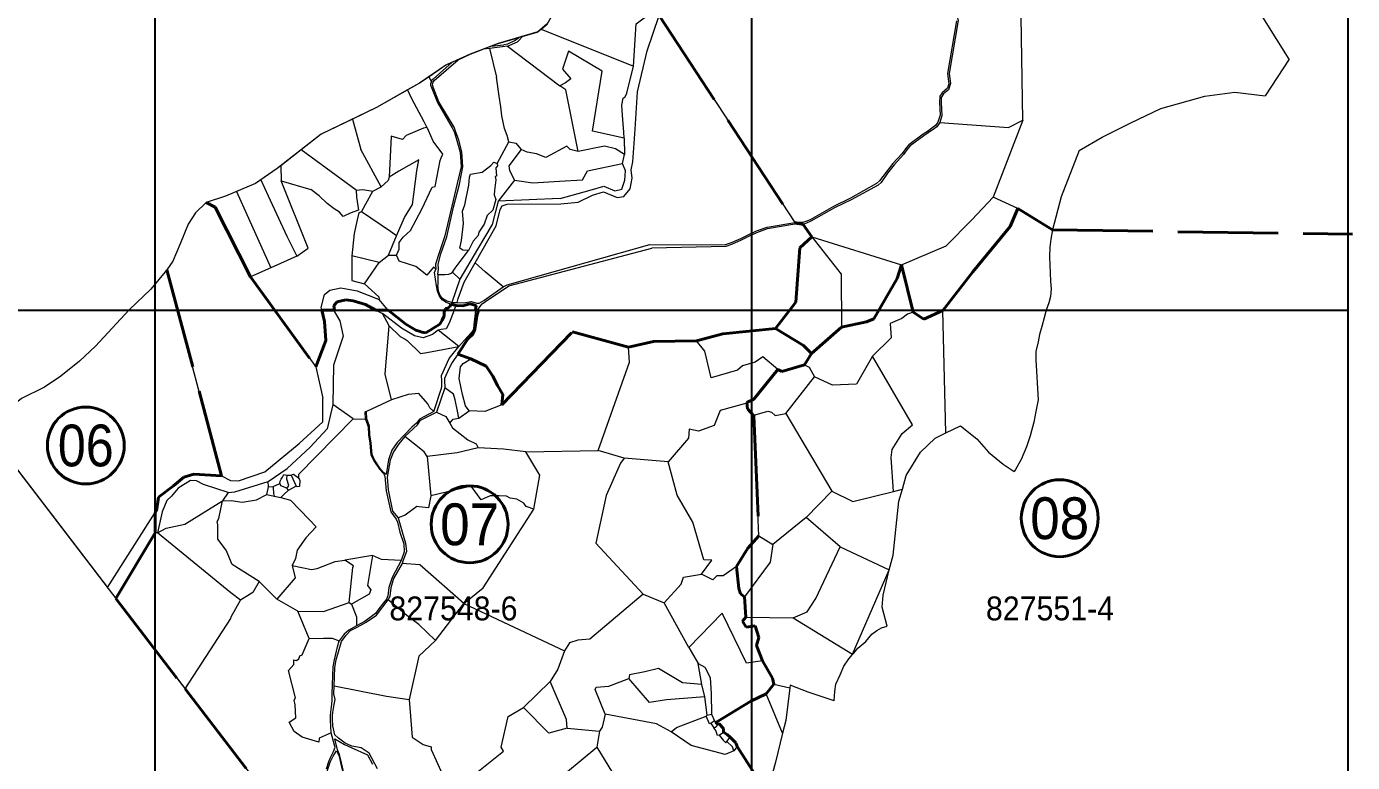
# Model space of a CAD drawing. Header units: metres. Extents: x 548568 to 557107, y 1817749 to 1829427.
# Drawn here: x 549784 to 552007, y 1825242 to 1826475 of the extents above; entities that cross this region are included whole.
import ezdxf
from ezdxf.enums import TextEntityAlignment as Align

# ---------------------------------------------------------------- set-up
doc = ezdxf.new("R2010")
doc.units = ezdxf.units.M
doc.header["$LTSCALE"] = 28
doc.linetypes.add('LONG_DASHED', pattern=[7.5, 6, -1.5])
for name, color, linetype, lineweight in [('10', 7, 'Continuous', 13), ('23', 7, 'Continuous', 13), ('32', 7, 'Continuous', 13), ('34', 7, 'LONG_DASHED', 40), ('46', 7, 'Continuous', 13), ('54', 7, 'Continuous', 25), ('63', 7, 'Continuous', 40)]:
    doc.layers.add(name, color=color, linetype=linetype, lineweight=lineweight)
doc.layers.add('55', color=7, linetype='Continuous')

msp = doc.modelspace()

# ---------------------------------------------------------------- linework, layer by layer
at = {"layer": '10'}
for p, q in [((551901.1, 1826420.45), (551835.29, 1826525.03)), ((550844.93, 1826493.52), (551072.16, 1826146.38)), ((550844.93, 1826493.52), (551072.16, 1826146.38)), ((550646.88, 1826470.71), (550801.75, 1826408.74)), ((550562.68, 1826441.91), (550574.87, 1826446.54)), ((550574.87, 1826446.54), (550578.82, 1826447.7)), ((550578.82, 1826447.7), (550610.04, 1826456.85)), ((550590.58, 1826442.2), (550678.2, 1826375.53)), ((550560.68, 1826438.03), (550572.21, 1826390)), ((551901.1, 1826420.45), (551860.67, 1826358.89)), ((550487.38, 1826410.06), (550459.06, 1826390.86)), ((550498.11, 1826415), (550487.38, 1826410.06)), ((550443.26, 1826380.15), (550422.97, 1826368.68)), ((550459.06, 1826390.86), (550443.26, 1826380.15)), ((550462.97, 1826382.42), (550459.06, 1826390.86)), ((550422.97, 1826368.68), (550370.74, 1826339.15)), ((550370.74, 1826339.15), (550330.67, 1826319.82)), ((550330.67, 1826319.82), (550278.46, 1826294.63)), ((550330.67, 1826319.82), (550344.6, 1826269.08)), ((551454.74, 1826318.21), (551404.83, 1826189.03)), ((550278.46, 1826294.63), (550244.83, 1826268.45)), ((550420.94, 1826292.67), (550414.43, 1826285.58)), ((550455.57, 1826305.74), (550458.39, 1826301.02)), ((550244.83, 1826268.45), (550210.44, 1826241.68)), ((550336.87, 1826201.08), (550244.83, 1826268.45)), ((550573.55, 1826245.37), (550592.9, 1826281.54)), ((551549.17, 1826267.05), (551518.67, 1826189.63)), ((550210.44, 1826241.68), (550204.31, 1826236.91)), ((550210.44, 1826241.68), (550211.31, 1826216.27)), ((550204.31, 1826236.91), (550177.14, 1826218.37)), ((550408.39, 1826232.45), (550392.22, 1826222.34)), ((550136.15, 1826198.55), (550117.81, 1826190.72)), ((550168.06, 1826212.17), (550136.15, 1826198.55)), ((550136.15, 1826198.55), (550193.6, 1826070.79)), ((550177.14, 1826218.37), (550168.06, 1826212.17)), ((550365.01, 1826199.24), (550379.01, 1826206.21)), ((550602.27, 1826217.34), (550574.83, 1826182.45)), ((550117.81, 1826190.72), (550085.67, 1826180)), ((550085.67, 1826180), (550100.79, 1826172.34)), ((550085.67, 1826180), (550100.79, 1826172.34)), ((551368.98, 1826151.15), (551404.83, 1826189.03)), ((551445.86, 1826170.17), (551404.83, 1826189.03)), ((551518.67, 1826189.63), (551504.36, 1826134.24)), ((550100.79, 1826172.34), (550160, 1826055.66)), ((550100.79, 1826172.34), (550160, 1826055.66)), ((551504.36, 1826134.24), (551445.86, 1826170.17)), ((551504.36, 1826134.24), (551445.86, 1826170.17)), ((551086.06, 1826143.49), (551101.04, 1826122.57)), ((551086.06, 1826143.49), (551101.04, 1826122.57)), ((551504.36, 1826134.24), (551501.57, 1826118.71)), ((550390.89, 1826091.76), (550404.29, 1826124.46)), ((551101.04, 1826122.57), (551251.04, 1826075.78)), ((551501.57, 1826118.71), (551499.86, 1826105.2)), ((550237.17, 1826090.42), (550193.6, 1826070.79)), ((550375.51, 1826079.63), (550390.89, 1826091.76)), ((550390.89, 1826091.76), (550404.7, 1826091.88)), ((551499.86, 1826105.2), (551499, 1826089.34)), ((551499, 1826089.34), (551499.46, 1826075.8)), ((550111.27, 1825722.1), (550019.76, 1826067.04)), ((550111.27, 1825722.1), (550019.76, 1826067.04)), ((550193.6, 1826070.79), (550160, 1826055.66)), ((550498.6, 1826063.62), (550510.75, 1826051.48)), ((550553.09, 1826064.2), (550536.15, 1826078.97)), ((550583.35, 1826039.11), (550553.09, 1826064.2)), ((551270.76, 1825996.25), (551251.04, 1826075.78)), ((551270.76, 1825996.25), (551251.04, 1826075.78)), ((551499.46, 1826075.8), (551500.47, 1826062.52)), ((550160, 1826055.66), (550269.31, 1825904.59)), ((550160, 1826055.66), (550269.31, 1825904.59)), ((551500.47, 1826062.52), (551500.82, 1826047.55)), ((551500.82, 1826047.55), (551502.04, 1826035.61)), ((551500.66, 1826022.52), (551498.21, 1826012.13)), ((551502.04, 1826035.61), (551500.66, 1826022.52)), ((551325.21, 1825794.13), (551320.23, 1825999.43)), ((551493.55, 1825999.59), (551490.33, 1825986.94)), ((551498.21, 1826012.13), (551493.55, 1825999.59)), ((551490.33, 1825986.94), (551486.08, 1825972.57)), ((550508.86, 1825938.9), (550474.56, 1825966.14)), ((550581.36, 1825840.91), (550699.47, 1825963.64)), ((550581.36, 1825840.91), (550699.47, 1825963.64)), ((550699.47, 1825963.64), (550793.29, 1825937.89)), ((550699.47, 1825963.64), (550793.29, 1825937.89)), ((551150.51, 1825971.48), (551100.31, 1825927.37)), ((551150.51, 1825971.48), (551100.31, 1825927.37)), ((551482.51, 1825958.84), (551479.99, 1825946.64)), ((551486.08, 1825972.57), (551482.51, 1825958.84)), ((551476.31, 1825930.64), (551476.07, 1825916.64)), ((551479.99, 1825946.64), (551476.31, 1825930.64)), ((550529.08, 1825918.1), (550507.33, 1825926.12)), ((550529.08, 1825918.1), (550507.33, 1825926.12)), ((551088.23, 1825908.41), (551100.31, 1825927.37)), ((551088.23, 1825908.41), (551100.31, 1825927.37)), ((551476.07, 1825916.64), (551480.31, 1825849.65)), ((551057.41, 1825826.7), (551105.04, 1825888.16)), ((550332.09, 1825817.87), (550298.06, 1825841.82)), ((550396.12, 1825849.77), (550354.31, 1825829.89)), ((551480.31, 1825849.65), (551476.41, 1825829.94)), ((550509.01, 1825818.9), (550526.39, 1825831.16)), ((551012.04, 1825621.88), (551003.69, 1825822.7)), ((551012.04, 1825621.88), (551003.69, 1825822.7)), ((551057.41, 1825826.7), (551134.44, 1825696.27)), ((551476.41, 1825829.94), (551472.74, 1825812.23)), ((551325.21, 1825794.13), (551349.73, 1825806.13)), ((551472.74, 1825812.23), (551466.53, 1825788.94)), ((551282.69, 1825761.72), (551307.24, 1825785.33)), ((551307.24, 1825785.33), (551325.21, 1825794.13)), ((551466.53, 1825788.94), (551460.73, 1825770.89)), ((550455.96, 1825754.3), (550462.21, 1825688.44)), ((550621.11, 1825762.35), (550742.61, 1825764.55)), ((550785.96, 1825751.49), (550742.61, 1825764.55)), ((551259.08, 1825722.97), (551282.69, 1825761.72)), ((551460.73, 1825770.89), (551451.52, 1825749.79)), ((550859.67, 1825745.81), (550785.96, 1825751.49)), ((551442.22, 1825732.65), (551439.89, 1825729.16)), ((551451.52, 1825749.79), (551442.22, 1825732.65)), ((550189.98, 1825703.53), (550189.66, 1825712.56)), ((550197.94, 1825704.34), (550209.06, 1825709.56)), ((550228.15, 1825723.27), (550236.4, 1825704.8)), ((550240.09, 1825724.17), (550240.33, 1825718.95)), ((551252.53, 1825699.79), (551259.08, 1825722.97)), ((550122.07, 1825694.26), (550112.87, 1825680.19)), ((550189.98, 1825703.53), (550197.94, 1825704.34)), ((550220.36, 1825702.04), (550223.13, 1825697.7)), ((550236.4, 1825704.8), (550223.13, 1825697.7)), ((551091.08, 1825652.31), (551134.44, 1825696.27)), ((551237.65, 1825696.06), (551252.53, 1825699.79)), ((551246.8, 1825679.5), (551252.53, 1825699.79)), ((551236.89, 1825589.24), (551246.8, 1825679.5)), ((551091.08, 1825652.31), (551035.27, 1825607.33)), ((551148.35, 1825602.93), (551091.08, 1825652.31)), ((551012.04, 1825621.88), (551035.27, 1825607.33)), ((551148.35, 1825602.93), (551230.65, 1825564.73)), ((550364.53, 1825588.62), (550318.06, 1825580.82)), ((551230.65, 1825564.73), (551236.89, 1825589.24)), ((551169.14, 1825423.41), (551230.65, 1825564.73)), ((551220.36, 1825522.14), (551230.65, 1825564.73)), ((550203.71, 1825515.73), (550174.58, 1825545.16)), ((549934.17, 1825516.36), (550050.08, 1825365.15)), ((550469.79, 1825446.29), (550517.21, 1825508.38)), ((550517.21, 1825508.38), (550685.95, 1825428.7)), ((550817.84, 1825524.14), (550853.44, 1825509.17)), ((550894.67, 1825434.7), (550853.44, 1825509.17)), ((550990.05, 1825485.53), (550987.79, 1825519.4)), ((550990.05, 1825485.53), (550987.79, 1825519.4)), ((551218.47, 1825502.3), (551220.36, 1825522.14)), ((550990.05, 1825485.53), (551069.34, 1825484.15)), ((551226.84, 1825470.48), (551218.47, 1825502.3)), ((551069.34, 1825484.15), (551169.14, 1825423.41)), ((551201.47, 1825456.73), (551209.5, 1825463.05)), ((551209.5, 1825463.05), (551217.67, 1825467.42)), ((551217.67, 1825467.42), (551226.84, 1825470.48)), ((551177.92, 1825433.14), (551191.41, 1825444.4)), ((551191.41, 1825444.4), (551201.47, 1825456.73)), ((550894.67, 1825434.7), (550910.06, 1825407.91)), ((551162.71, 1825415.29), (551169.01, 1825422.95)), ((551169.01, 1825422.95), (551170.9, 1825425.25)), ((551169.01, 1825422.95), (551169.14, 1825423.41)), ((551170.9, 1825425.25), (551177.92, 1825433.14)), ((550916.53, 1825372.32), (550910.06, 1825407.91)), ((551148.1, 1825388.46), (551154.63, 1825403.25)), ((551154.63, 1825403.25), (551162.71, 1825415.29)), ((550661.95, 1825377.54), (550617.27, 1825334.27)), ((551140.82, 1825373.04), (551148.1, 1825388.46)), ((550050.08, 1825365.15), (550175.79, 1825201.13)), ((551037.33, 1825373.25), (551024.27, 1825356.82)), ((551037.33, 1825373.25), (551024.27, 1825356.82)), ((551051.81, 1825290.92), (551024.27, 1825356.82)), ((551037.33, 1825373.25), (551063.79, 1825367)), ((551063.79, 1825367), (551057.09, 1825312.07)), ((551138.42, 1825345.24), (551094.67, 1825359.81)), ((551138.42, 1825345.24), (551139.45, 1825360.65)), ((551139.45, 1825360.65), (551140.82, 1825373.04)), ((550923.68, 1825319.62), (550925.21, 1825321.04)), ((550937.52, 1825311.86), (550931.19, 1825307.12)), ((550939.93, 1825309.11), (550937.52, 1825311.86)), ((550943.64, 1825305.26), (550939.93, 1825309.11)), ((551057.09, 1825312.07), (551051.81, 1825290.92)), ((550690.41, 1825299.39), (550744.78, 1825294.12)), ((550744.78, 1825294.12), (550740.36, 1825267.8)), ((550945.35, 1825287.4), (550952.83, 1825292.7)), ((551051.81, 1825290.92), (551039.74, 1825242.62)), ((550664.77, 1825205.1), (550740.36, 1825267.8)), ((550740.36, 1825267.8), (550784.88, 1825194.47)), ((550975.85, 1825268.41), (550970.17, 1825261.26)), ((551005.01, 1825222.48), (550975.85, 1825268.41)), ((551005.01, 1825222.48), (550975.85, 1825268.41)), ((551039.74, 1825242.62), (551027.41, 1825197.38))]:
    msp.add_line(p, q, dxfattribs=at)
for points in [[(550646.88, 1826470.71), (550656.84, 1826478.84), (550668.03, 1826498.43), (550675.89, 1826547.96)], [(551315.28, 1826314.44), (551430.61, 1826305.6), (551454.74, 1826318.21), (551451.69, 1826492.03), (551340.75, 1826539.99)], [(550615.14, 1826458.34), (550640.2, 1826465.68), (550646.88, 1826470.71)], [(550507.74, 1826419.44), (550527.88, 1826428.71), (550550, 1826437.1)], [(550786.16, 1826287.75), (550732.93, 1826299.73), (550749.24, 1826400.41), (550692.86, 1826433.87), (550682.6, 1826403.47), (550696.99, 1826387.54), (550687.88, 1826380.88), (550678.2, 1826375.53)], [(550592.9, 1826281.54), (550590.03, 1826292.17), (550585.68, 1826303.91), (550580.88, 1826325.49), (550579.31, 1826340.62), (550576.54, 1826358.18), (550572.21, 1826390)], [(550709.13, 1826265.49), (550688.11, 1826368.81), (550678.2, 1826375.53)], [(550422.97, 1826368.68), (550429.24, 1826355.72), (550450.22, 1826315.78), (550455.57, 1826305.74)], [(551549.17, 1826267.05), (551587.46, 1826289.65), (551635.44, 1826313.66), (551685.6, 1826337.67), (551759.75, 1826358.4), (551809.91, 1826364.95), (551860.67, 1826358.89)], [(550414.43, 1826285.58), (550395.85, 1826291.46), (550392.22, 1826222.34)], [(550404.7, 1826091.88), (550409.21, 1826102.2), (550409.19, 1826113.06), (550415.81, 1826122.25), (550428.01, 1826132.97), (550447.16, 1826169.16), (550464.05, 1826205.64), (550469.23, 1826206.69), (550477.91, 1826250.39), (550479.3, 1826254.73), (550482.05, 1826260.95), (550465.79, 1826282.94), (550458.39, 1826301.02)], [(550455.57, 1826305.74), (550449.69, 1826304.56), (550420.94, 1826292.67)], [(550392.22, 1826222.34), (550390.43, 1826216.93), (550379.01, 1826206.21), (550344.6, 1826269.08)], [(550592.9, 1826281.54), (550604.58, 1826279.33), (550613.51, 1826269.06)], [(550613.51, 1826269.06), (550592.91, 1826241.77), (550593.78, 1826233.64), (550602.27, 1826217.34)], [(550709.13, 1826265.49), (550695.59, 1826269.16), (550689.89, 1826274.49), (550655.07, 1826255.27), (550639.47, 1826261.86), (550623.77, 1826264.59), (550613.51, 1826269.06)], [(550786.85, 1826260.68), (550771.41, 1826270.26), (550752.94, 1826274.53), (550709.13, 1826265.49)], [(550404.29, 1826124.46), (550417.97, 1826154.79), (550431.47, 1826177.01), (550438.47, 1826233.03), (550442.18, 1826251.88), (550408.39, 1826232.45)], [(550525.42, 1826099.96), (550515.54, 1826100.18), (550510.89, 1826103.37), (550513.55, 1826116.29), (550516.83, 1826145.1), (550515.26, 1826165.46), (550518.93, 1826176.29), (550525.51, 1826208.95), (550526.99, 1826222.72), (550528.52, 1826227.35), (550548.26, 1826230.89), (550562.82, 1826242.13), (550567.73, 1826247.6), (550573.55, 1826245.37)], [(550573.55, 1826245.37), (550574, 1826241.62), (550571.13, 1826238.27), (550572.15, 1826224.32), (550570.05, 1826223.63), (550570.95, 1826218.26), (550568.98, 1826200.28), (550568.29, 1826192.89), (550570.89, 1826184.94), (550565.86, 1826167.33), (550556.53, 1826158.42), (550551.31, 1826143.8), (550542.54, 1826130.64), (550541.52, 1826124.91), (550532.82, 1826115.28), (550525.42, 1826099.96)], [(550602.27, 1826217.34), (550633.15, 1826213.05), (550677.81, 1826215.79), (550716.05, 1826218.29), (550724.46, 1826233.27), (550783.47, 1826245.54)], [(550177.14, 1826218.37), (550189.26, 1826191.32), (550220.63, 1826123.84), (550237.17, 1826090.42)], [(550237.17, 1826090.42), (550256.35, 1826103.54), (550211.31, 1826216.27), (550260.76, 1826201.77)], [(550336.87, 1826201.08), (550337.24, 1826188.92), (550340.94, 1826167.24), (550327.07, 1826162.14), (550315.03, 1826156.93), (550309, 1826164.13), (550300.15, 1826169.41), (550288.24, 1826178.71), (550274.75, 1826191.25), (550260.76, 1826201.77)], [(550336.87, 1826201.08), (550348.31, 1826201.76), (550365.01, 1826199.24)], [(550345.77, 1826164.63), (550352.87, 1826178.01), (550365.01, 1826199.24)], [(550085.67, 1826180), (550067.55, 1826162.69), (550055.19, 1826143.72), (550042.01, 1826110.74), (550029.65, 1826081.88), (550019.76, 1826067.04)], [(550345.77, 1826164.63), (550341.54, 1826162.88), (550338.47, 1826151.29), (550333.48, 1826128.26), (550329.57, 1826090.97)], [(550404.29, 1826124.46), (550394.21, 1826131.3), (550345.77, 1826164.63)], [(551445.86, 1826170.17), (551433.08, 1826139.87), (551370.74, 1826064.02), (551320.23, 1825999.43)], [(551445.86, 1826170.17), (551433.08, 1826139.87), (551370.74, 1826064.02), (551320.23, 1825999.43)], [(551251.04, 1826075.78), (551325.85, 1826107.37), (551368.98, 1826151.15)], [(551039.96, 1825968.82), (551073.94, 1826013.11), (551080.64, 1826104.1), (551101.04, 1826122.57)], [(551039.96, 1825968.82), (551073.94, 1826013.11), (551080.64, 1826104.1), (551101.04, 1826122.57)], [(551101.04, 1826122.57), (551149.79, 1826060.03), (551150.51, 1825971.48)], [(550329.57, 1826090.97), (550329.42, 1826049.47), (550350.86, 1826044.05)], [(550350.86, 1826044.05), (550375.51, 1826079.63), (550329.57, 1826090.97)], [(550470.36, 1826068.48), (550466.58, 1826071.69), (550455.52, 1826058.19), (550436.86, 1826073.09), (550409.17, 1826081.95), (550404.7, 1826091.88)], [(550498.6, 1826063.62), (550502.71, 1826069.96), (550510.98, 1826081.13), (550525.42, 1826099.96)], [(550019.76, 1826067.04), (549992.57, 1826034.89), (549956.32, 1826000.25), (549900.04, 1825939.55), (549873.1, 1825914.5), (549841.8, 1825888.94), (549814.61, 1825870.8), (549775.88, 1825851.83), (549746.22, 1825827.92), (549717.96, 1825798.42), (549920.03, 1825534.8)], [(550473.68, 1826059.49), (550485.47, 1826059.38), (550492.05, 1826060.26), (550496.26, 1826061.65), (550498.6, 1826063.62)], [(551150.51, 1825971.48), (551192.53, 1825980.4), (551204.73, 1825985.28), (551244.06, 1826052.52), (551251.04, 1826075.78)], [(551150.51, 1825971.48), (551192.53, 1825980.4), (551204.73, 1825985.28), (551244.06, 1826052.52), (551251.04, 1826075.78)], [(550350.86, 1826044.05), (550374.86, 1826021.93), (550375.7, 1826017.87)], [(551270.76, 1825996.25), (551288.75, 1825984.71), (551320.23, 1825999.43)], [(551270.76, 1825996.25), (551288.75, 1825984.71), (551320.23, 1825999.43)], [(550396.12, 1825849.77), (550385.79, 1825892.67), (550392.16, 1825973.29), (550381.12, 1825994.01)], [(551270.76, 1825996.25), (551261.41, 1825993.3), (551251.59, 1825985.74), (551232.07, 1825977.34), (551233.53, 1825953.11), (551202.63, 1825922.93)], [(550392.16, 1825973.29), (550410.52, 1825955.64), (550418.99, 1825951.03), (550422.49, 1825949.19), (550444.76, 1825927.17), (550455.15, 1825929.03), (550508.86, 1825938.9)], [(550907.17, 1825948.15), (550951.67, 1825959.92), (551039.96, 1825968.82)], [(550907.17, 1825948.15), (550951.67, 1825959.92), (551039.96, 1825968.82)], [(551100.31, 1825927.37), (551086.85, 1825940.27), (551039.96, 1825968.82)], [(551100.31, 1825927.37), (551086.85, 1825940.27), (551039.96, 1825968.82)], [(550742.61, 1825764.55), (550795.22, 1825912.89), (550793.29, 1825937.89)], [(550793.29, 1825937.89), (550835.31, 1825947.36), (550907.17, 1825948.15)], [(550793.29, 1825937.89), (550835.31, 1825947.36), (550907.17, 1825948.15)], [(551043.62, 1825900.33), (551018.58, 1825921.27), (551005.9, 1825912.51), (550984.51, 1825906.73), (550976.13, 1825898.99), (550932.03, 1825886.37), (550921.13, 1825931.04), (550907.17, 1825948.15)], [(550526.39, 1825831.16), (550520.11, 1825839.42), (550515.05, 1825858.45), (550509.65, 1825885.37), (550511.76, 1825905.04), (550516.01, 1825910.52), (550529.08, 1825918.1)], [(550529.08, 1825918.1), (550534.11, 1825915.6), (550554.99, 1825905.77), (550566.22, 1825889.09), (550573.69, 1825873.59), (550582.99, 1825858.57), (550581.36, 1825840.91)], [(550529.08, 1825918.1), (550534.11, 1825915.6), (550554.99, 1825905.77), (550566.22, 1825889.09), (550573.69, 1825873.59), (550582.99, 1825858.57), (550581.36, 1825840.91)], [(551088.23, 1825908.41), (551050.62, 1825897.18), (551043.62, 1825900.33)], [(551088.23, 1825908.41), (551050.62, 1825897.18), (551043.62, 1825900.33)], [(551088.23, 1825908.41), (551096.19, 1825904.35), (551105.04, 1825888.16)], [(551202.63, 1825922.93), (551175.75, 1825876.03), (551135.64, 1825874.19), (551105.04, 1825888.16)], [(551237.65, 1825696.06), (551233.48, 1825752.67), (551235.55, 1825766.5), (551252.17, 1825793.17), (551269.46, 1825807.74), (551202.63, 1825922.93)], [(550991.98, 1825844.14), (550991.93, 1825845.31), (551003.34, 1825850.77), (551035.85, 1825891.97), (551043.62, 1825900.33)], [(550991.98, 1825844.14), (550991.93, 1825845.31), (551003.34, 1825850.77), (551035.85, 1825891.97), (551043.62, 1825900.33)], [(550509.01, 1825818.9), (550507.01, 1825830.37), (550503.03, 1825849.55), (550499.82, 1825858.78), (550485.76, 1825869.4)], [(550467.31, 1825829.74), (550460.18, 1825836.12), (550456.95, 1825842.96), (550441.71, 1825860.31), (550423.88, 1825858.48), (550396.12, 1825849.77)], [(550581.36, 1825840.91), (550552.48, 1825829.73), (550526.39, 1825831.16)], [(550991.98, 1825844.14), (550947.08, 1825831.73), (550937.09, 1825806.62), (550910.63, 1825796.73), (550895.27, 1825800.48), (550893.96, 1825785.11), (550859.67, 1825745.81)], [(550991.98, 1825844.14), (550993.11, 1825834.19), (551003.69, 1825822.7)], [(550991.98, 1825844.14), (550993.11, 1825834.19), (551003.69, 1825822.7)], [(550471.37, 1825828.77), (550486.95, 1825821.78), (550493.73, 1825810.54)], [(550493.73, 1825810.54), (550499.63, 1825816.88), (550509.01, 1825818.9)], [(551003.69, 1825822.7), (551005.59, 1825824.2), (551026.95, 1825830.71), (551033.03, 1825828.86), (551039.24, 1825823.17), (551057.41, 1825826.7)], [(550240.09, 1825724.17), (550332.09, 1825817.87), (550352.78, 1825816.85)], [(550493.73, 1825810.54), (550498.21, 1825802.83), (550524.03, 1825782.43), (550537.84, 1825775.53), (550541.58, 1825769.06)], [(551349.73, 1825806.13), (551377.12, 1825784.39), (551396.95, 1825761.71), (551421.5, 1825741.86), (551439.89, 1825729.16)], [(550455.96, 1825754.3), (550451.01, 1825762.12), (550418.6, 1825788.31)], [(550541.58, 1825769.06), (550506.08, 1825760.59), (550455.96, 1825754.3)], [(550621.11, 1825762.35), (550583.67, 1825766.85), (550541.58, 1825769.06)], [(550634.97, 1825666.46), (550644.56, 1825723.21), (550621.11, 1825762.35)], [(550785.96, 1825751.49), (550779.97, 1825743.37), (550755.93, 1825689.31), (550738.54, 1825609.58), (550817.84, 1825524.14)], [(550915.95, 1825557.23), (550933.03, 1825580.6), (550919.56, 1825581.47), (550901.45, 1825644.5), (550875, 1825690.04), (550859.67, 1825745.81)], [(550209.06, 1825709.56), (550209.31, 1825713.42), (550211.42, 1825716.41), (550213.31, 1825719.87), (550215.53, 1825724.34), (550217.94, 1825723.83), (550221.18, 1825723.37)], [(550209.06, 1825709.56), (550210.23, 1825706.12), (550220.36, 1825702.04)], [(550220.36, 1825702.04), (550222.79, 1825704.32), (550224.1, 1825705.95), (550220.96, 1825716.4), (550221.18, 1825723.37)], [(550221.18, 1825723.37), (550224.39, 1825723.45), (550228.15, 1825723.27)], [(550228.15, 1825723.27), (550230.27, 1825724.26), (550232.02, 1825724.91), (550240.33, 1825718.95)], [(550240.33, 1825718.95), (550242.39, 1825715.07), (550242.04, 1825704.24), (550237.81, 1825703.7), (550236.4, 1825704.8)], [(550112.87, 1825680.19), (550127.49, 1825680.83), (550145.84, 1825678.19), (550169.59, 1825681.9), (550187.27, 1825691.14)], [(550187.27, 1825691.14), (550189.54, 1825700.98), (550189.98, 1825703.53)], [(550187.27, 1825691.14), (550199.41, 1825688.31), (550210.82, 1825686.1)], [(550197.94, 1825704.34), (550197.62, 1825702.39), (550198.23, 1825692.33), (550199.41, 1825688.31)], [(550210.82, 1825686.1), (550216.41, 1825691.34), (550223.13, 1825697.7)], [(550210.82, 1825686.1), (550226.72, 1825681.57), (550258.2, 1825649.18), (550269.69, 1825636.52), (550252.81, 1825618.16), (550237.84, 1825597.42), (550235.1, 1825583.91), (550229.41, 1825572.02)], [(550462.21, 1825688.44), (550458.13, 1825668.36), (550441.69, 1825670.07), (550438.4, 1825670.83), (550418.83, 1825656.09), (550407.37, 1825651.52)], [(550634.97, 1825666.46), (550622.16, 1825671.04), (550618.05, 1825676.38), (550606, 1825683.02), (550594.91, 1825684.66), (550589, 1825688.2), (550576.37, 1825688.56), (550561.54, 1825688.82), (550546.4, 1825681.84), (550529.9, 1825704.91), (550462.21, 1825688.44)], [(551134.44, 1825696.27), (551169.64, 1825679.41), (551237.65, 1825696.06)], [(550004.09, 1825626.72), (550018.55, 1825634.47), (550049.6, 1825641.21), (550112.87, 1825680.19)], [(550174.58, 1825545.16), (550129.32, 1825573.68), (550119.12, 1825597.88), (550105.09, 1825616.11), (550104.78, 1825640.33), (550103.78, 1825645.79), (550106.5, 1825650.84), (550112.87, 1825680.19)], [(550517.21, 1825508.38), (550549.69, 1825534.44), (550634.97, 1825666.46)], [(550143.19, 1825513.83), (550126.77, 1825525.88), (550004.09, 1825626.72)], [(550974.44, 1825570.38), (550993.26, 1825600.73), (551012.04, 1825621.88)], [(550974.44, 1825570.38), (550993.26, 1825600.73), (551012.04, 1825621.88)], [(551035.27, 1825607.33), (551030.98, 1825577.37), (550987.79, 1825519.4)], [(551069.34, 1825484.15), (551092.88, 1825494.33), (551107.74, 1825516.45), (551148.35, 1825602.93)], [(550229.41, 1825572.02), (550262.25, 1825565.1), (550271.39, 1825567.12), (550301.94, 1825578.4), (550318.06, 1825580.82)], [(550324.95, 1825510.18), (550331.29, 1825568.3), (550332.33, 1825571.28), (550318.06, 1825580.82)], [(550364.53, 1825588.62), (550355.74, 1825538.52), (550361.22, 1825531.12), (550358.71, 1825523.79), (550328.97, 1825506.93)], [(550412.21, 1825580.14), (550379.13, 1825582.05), (550364.53, 1825588.62)], [(550517.21, 1825508.38), (550443.39, 1825573.2), (550414.15, 1825575.29)], [(550229.41, 1825572.02), (550234.87, 1825551.26), (550203.71, 1825515.73)], [(550853.44, 1825509.17), (550881.64, 1825540.91), (550885.68, 1825552.53), (550915.95, 1825557.23)], [(550974.44, 1825570.38), (550952.08, 1825554.71), (550941.56, 1825554.85), (550934.54, 1825548.03), (550915.95, 1825557.23)], [(550987.79, 1825519.4), (550981.13, 1825524.51), (550978.16, 1825533.42), (550977.23, 1825545.64), (550974.44, 1825570.38)], [(550987.79, 1825519.4), (550981.13, 1825524.51), (550978.16, 1825533.42), (550977.23, 1825545.64), (550974.44, 1825570.38)], [(550174.58, 1825545.16), (550163.78, 1825526.72), (550143.19, 1825513.83)], [(550050.08, 1825365.15), (550126.58, 1825483.33), (550127.55, 1825485.64), (550143.19, 1825513.83)], [(550257.93, 1825449.46), (550239.37, 1825495.43), (550203.71, 1825515.73)], [(550239.37, 1825495.43), (550281.96, 1825494.66), (550324.95, 1825510.18), (550328.97, 1825506.93)], [(550469.79, 1825446.29), (550442.09, 1825472.86), (550421.9, 1825487.87), (550390.38, 1825514.35)], [(550817.84, 1825524.14), (550728.81, 1825448.56), (550708.49, 1825446.88), (550694.58, 1825442.31), (550685.95, 1825428.7)], [(550328.97, 1825506.93), (550337.36, 1825485.98), (550337.36, 1825470.92)], [(551018.3, 1825411.95), (550991.2, 1825408.5), (550950.27, 1825492.31), (550894.67, 1825434.7)], [(551018.3, 1825411.95), (551008.03, 1825438.14), (551011.7, 1825451.33), (551005.8, 1825470.86), (550990.73, 1825468.65), (550984.8, 1825478.91), (550990.05, 1825485.53)], [(551018.3, 1825411.95), (551008.03, 1825438.14), (551011.7, 1825451.33), (551005.8, 1825470.86), (550990.73, 1825468.65), (550984.8, 1825478.91), (550990.05, 1825485.53)], [(550295.08, 1825291.28), (550275.16, 1825282.47), (550274.54, 1825276.14), (550246.19, 1825284.21), (550232.89, 1825293.66), (550224.75, 1825309.22), (550236.02, 1825316.84), (550234.87, 1825338.53), (550232.75, 1825346.48), (550235.28, 1825350.18), (550223.32, 1825395.79), (550232.6, 1825405.82), (550232.51, 1825413.6), (550237.08, 1825412.6), (550240.67, 1825415.3), (550242.2, 1825420.38), (550246.53, 1825422.36), (550257.93, 1825449.46)], [(550257.93, 1825449.46), (550282.02, 1825450.33), (550296.89, 1825450.32), (550308.69, 1825445.76)], [(550469.79, 1825446.29), (550442, 1825420.16), (550425.73, 1825347.39)], [(550685.95, 1825428.7), (550674.82, 1825398.01), (550661.95, 1825377.54)], [(550916.53, 1825372.32), (550884.1, 1825375.56), (550843.79, 1825399.16), (550820.94, 1825393.75), (550795.13, 1825388.82), (550794.26, 1825382.51)], [(550910.06, 1825407.91), (550921.42, 1825401.46), (550930.61, 1825384.29), (550932.12, 1825356.91), (550932.69, 1825323.1)], [(551037.33, 1825373.25), (551034.73, 1825383.04), (551018.3, 1825411.95)], [(551037.33, 1825373.25), (551034.73, 1825383.04), (551018.3, 1825411.95)], [(550690.41, 1825299.39), (550689.68, 1825313.9), (550661.95, 1825377.54)], [(550754.14, 1825322.66), (550737.46, 1825364.01), (550739.5, 1825368.24), (550760.37, 1825369.96), (550794.26, 1825382.51)], [(550921.54, 1825351.66), (550857, 1825346.83), (550828.74, 1825342.23), (550794.26, 1825382.51)], [(550300.14, 1825370.21), (550387.68, 1825352.98), (550425.73, 1825347.39)], [(550925.21, 1825321.04), (550921.54, 1825351.66), (550916.53, 1825372.32)], [(550939.93, 1825309.11), (550998.44, 1825344.76), (551024.27, 1825356.82)], [(550939.93, 1825309.11), (550998.44, 1825344.76), (551024.27, 1825356.82)], [(551094.67, 1825359.81), (551064.32, 1825371.38), (551063.79, 1825367)], [(550425.73, 1825347.39), (550431, 1825284.43), (550449.21, 1825271.97), (550462.37, 1825268.21), (550462.73, 1825263.48), (550481.77, 1825221.82)], [(550539.27, 1825224.92), (550583.7, 1825260.83), (550579.81, 1825267.29), (550591.86, 1825318.98), (550617.27, 1825334.27)], [(550690.41, 1825299.39), (550660.15, 1825291.13), (550617.27, 1825334.27)], [(550754.14, 1825322.66), (550749.28, 1825300.81), (550744.78, 1825294.12)], [(550864.98, 1825293.46), (550840.39, 1825306.47), (550754.14, 1825322.66)], [(550864.98, 1825293.46), (550874.11, 1825300.74), (550923.68, 1825319.62)], [(550931.19, 1825307.12), (550929.28, 1825306.58), (550923.68, 1825319.62)], [(550925.21, 1825321.04), (550932.69, 1825323.1), (550937.52, 1825311.86)], [(550936.52, 1825300.01), (550939.57, 1825300.98), (550943.64, 1825305.26), (550939.93, 1825309.11)], [(550970.17, 1825261.26), (550955.47, 1825255.28), (550898.76, 1825270.17), (550864.98, 1825293.46)], [(550931.19, 1825307.12), (550933.97, 1825303.29), (550936.52, 1825300.01)], [(550945.35, 1825287.4), (550942.68, 1825287), (550939.74, 1825295.61), (550936.52, 1825300.01)], [(550943.64, 1825305.26), (550944.67, 1825306.99), (550952.59, 1825298.71), (550952.83, 1825292.7)], [(550943.64, 1825305.26), (550944.67, 1825306.99), (550952.59, 1825298.71), (550952.83, 1825292.7)], [(550945.35, 1825287.4), (550952.03, 1825279.29), (550956.72, 1825274.64), (550958.08, 1825276.86)], [(550952.83, 1825292.7), (550958.6, 1825288.55), (550963.74, 1825284.14)], [(550952.83, 1825292.7), (550958.6, 1825288.55), (550963.74, 1825284.14)], [(550970.17, 1825261.26), (550967.97, 1825268.06), (550958.08, 1825276.86), (550963.74, 1825284.14)], [(550963.74, 1825284.14), (550973.37, 1825274.88), (550975.85, 1825268.41)], [(550963.74, 1825284.14), (550973.37, 1825274.88), (550975.85, 1825268.41)]]:
    msp.add_lwpolyline(points, dxfattribs=at)
at = {"layer": '23'}
for p, q in [((550590.58, 1826442.2), (550560.68, 1826438.03)), ((550562.68, 1826441.91), (550584.37, 1826444.43)), ((550610.04, 1826456.85), (550608.74, 1826455.04)), ((550614.96, 1826457.79), (550615.14, 1826458.34)), ((550560.68, 1826438.03), (550550, 1826437.1)), ((550829.31, 1826109.56), (550955.4, 1826109.23)), ((550473.68, 1826059.49), (550473.55, 1826041.72)), ((550467.31, 1825829.74), (550479.99, 1825869.13)), ((550354.31, 1825829.89), (550351.89, 1825829.41)), ((550352.78, 1825816.85), (550351.89, 1825829.41))]:
    msp.add_line(p, q, dxfattribs=at)
for points in [[(551340.75, 1826539.99), (551332.5, 1826525.63), (551341.73, 1826502.2), (551345.84, 1826484.92), (551331.24, 1826396.45), (551333.12, 1826379.4), (551329.77, 1826369.15), (551321.5, 1826362.31), (551317.72, 1826356.25), (551317.53, 1826347.49), (551318.49, 1826325.34), (551315.28, 1826314.44)], [(551343.35, 1826484.67), (551328.26, 1826396.41), (551330.63, 1826379.03), (551328.18, 1826371.62), (551319.41, 1826363.9), (551315.57, 1826358.16), (551314.68, 1826348.36), (551315.62, 1826326.32), (551311.72, 1826314.55), (551307.95, 1826309.1), (551304.32, 1826306.36), (551294.44, 1826299.06), (551287.42, 1826294.54), (551263.47, 1826276.83), (551259.49, 1826272.5), (551252.16, 1826262.31), (551236.42, 1826245.48), (551225.37, 1826230.79), (551214.2, 1826216.28), (551209.35, 1826212.07), (551165.62, 1826187.41), (551136.84, 1826173.47), (551097.95, 1826151.18), (551090.81, 1826148.22), (551085.5, 1826146.68), (551080.48, 1826146.66), (551072.16, 1826146.38)], [(550608.74, 1826455.04), (550603.7, 1826451.73), (550590.43, 1826445.45), (550584.37, 1826444.43)], [(550590.58, 1826442.2), (550607.31, 1826449.4), (550610.16, 1826451.96), (550614.96, 1826457.79)], [(550473.68, 1826059.49), (550474.75, 1826069.08), (550474.23, 1826077), (550479.09, 1826094.14), (550488.84, 1826122.88), (550500.27, 1826172.56), (550510.18, 1826211.04), (550515.85, 1826239.71), (550513.9, 1826265.25), (550509.19, 1826284.34), (550503.69, 1826299.8), (550501.06, 1826306.48), (550475.58, 1826349.01), (550466.12, 1826373.23), (550464.81, 1826377.29), (550465.94, 1826381.86), (550467.62, 1826384.5), (550507.74, 1826419.44)], [(550498.11, 1826415), (550466.02, 1826386.96), (550463.47, 1826384.79), (550462.97, 1826382.42)], [(550462.97, 1826382.42), (550461.6, 1826379.65), (550461.71, 1826376.76), (550463, 1826372.59), (550473.14, 1826347.93), (550497.78, 1826305.36), (550501.57, 1826297.26), (550505.87, 1826284), (550511.1, 1826264.48)], [(551315.28, 1826314.44), (551310.11, 1826307.01), (551306.32, 1826304.27), (551295.9, 1826296.62), (551288.63, 1826291.93), (551265.48, 1826275.06), (551261.91, 1826270.66), (551254.64, 1826260.7), (551238.89, 1826243.43), (551227.56, 1826229.46), (551217.22, 1826213.64), (551212.06, 1826209), (551166.65, 1826184.82), (551138.56, 1826171.06), (551098.92, 1826148.62), (551091.99, 1826145.7), (551086.06, 1826143.49)], [(550511.1, 1826264.48), (550512.88, 1826239.88), (550506.47, 1826212.01), (550485.52, 1826124.08), (550475.88, 1826095.69), (550470.1, 1826076.98), (550470.36, 1826068.48)], [(551000, 1826128.55), (551007.94, 1826132.39), (551025.93, 1826138.87), (551072.16, 1826146.38)], [(551000, 1826128.55), (551007.94, 1826132.39), (551025.93, 1826138.87), (551072.16, 1826146.38)], [(551000, 1826125.77), (551008.78, 1826130.15), (551026.29, 1826136.78), (551072.4, 1826144.31), (551080.18, 1826143.3), (551086.06, 1826143.49)], [(551000, 1826125.77), (551008.78, 1826130.15), (551026.29, 1826136.78), (551072.4, 1826144.31), (551080.18, 1826143.3), (551086.06, 1826143.49)], [(550583.35, 1826039.11), (550590.26, 1826042.25), (550829.31, 1826109.56)], [(551000, 1826125.77), (550982.23, 1826116.9), (550966.32, 1826109.84), (550956.44, 1826106.34), (550832.33, 1826103.52)], [(551000, 1826128.55), (550981, 1826119.35), (550965.58, 1826112.63), (550955.4, 1826109.23)], [(550541.74, 1826000), (550542.51, 1826003.25), (550548.14, 1826010.46), (550553.85, 1826014.11), (550593.03, 1826040.26), (550832.33, 1826103.52)], [(550471.5, 1826040.63), (550468.21, 1826063.01), (550470.36, 1826068.48)], [(550497.09, 1826012.84), (550488.69, 1826014.67), (550482.31, 1826018.76), (550478, 1826024.34), (550475.16, 1826031.82), (550473.55, 1826041.72)], [(550495.67, 1826010.06), (550488.06, 1826012.6), (550480.88, 1826017.25), (550476.71, 1826023.35), (550473.39, 1826031.44), (550471.5, 1826040.63)], [(550506.38, 1826012.44), (550516.85, 1826012.29), (550529.85, 1826014.08), (550539.39, 1826011.32), (550543.34, 1826011.34), (550550.84, 1826015.83), (550583.35, 1826039.11)], [(550504.42, 1826007.71), (550515.46, 1826007.21), (550527.18, 1826010.33), (550538.14, 1826007.69), (550537.08, 1826000)], [(550504.42, 1826007.71), (550515.46, 1826007.21), (550527.18, 1826010.33), (550538.14, 1826007.69), (550537.08, 1826000)], [(550541.74, 1826000), (550539.39, 1825990.11), (550537.09, 1825975.15), (550535.23, 1825964.56), (550532.66, 1825959.58), (550524.69, 1825952.13), (550507.33, 1825926.12)], [(550541.74, 1826000), (550539.39, 1825990.11), (550537.09, 1825975.15), (550535.23, 1825964.56), (550532.66, 1825959.58), (550524.69, 1825952.13), (550507.33, 1825926.12)], [(550537.08, 1826000), (550535.57, 1825989.05), (550534.22, 1825975.49), (550533.46, 1825967.4), (550530.23, 1825962.18), (550523.03, 1825954.38), (550508.86, 1825938.9)], [(550479.99, 1825869.13), (550480.38, 1825871.69), (550480.41, 1825881.31), (550479.89, 1825890.53), (550492.94, 1825918.7), (550508.86, 1825938.9)], [(550507.33, 1825926.12), (550497.86, 1825912.04), (550492, 1825901.67), (550484.86, 1825885.05), (550484.99, 1825882.45), (550485.76, 1825869.4), (550471.37, 1825828.77)], [(550467.31, 1825829.74), (550443.14, 1825816.9), (550438.02, 1825810.19), (550430.24, 1825803.52), (550405.68, 1825778.15), (550396.9, 1825764.96), (550391.15, 1825748.73), (550387.08, 1825724.61), (550382.89, 1825727.82), (550377.16, 1825734.65), (550367.91, 1825749.17), (550363.55, 1825758.13), (550362.11, 1825776.82), (550359.98, 1825791.11), (550359.46, 1825805.13), (550354.67, 1825817.94), (550354.31, 1825829.89)], [(550418.6, 1825788.31), (550439.52, 1825807.34), (550444.68, 1825815.41), (550471.37, 1825828.77)], [(550352.78, 1825816.85), (550356.93, 1825804.44), (550357.54, 1825790.7), (550359.69, 1825776.94), (550361.67, 1825757.26), (550366.66, 1825747.4), (550376.15, 1825733.55), (550382.55, 1825726.19), (550384.87, 1825721.82), (550387.33, 1825696.75), (550395.26, 1825661.85), (550403.74, 1825649.38), (550406.17, 1825644.4), (550410, 1825628.04), (550417.02, 1825608.25), (550417.16, 1825594.79), (550412.21, 1825580.14)], [(550418.6, 1825788.31), (550408.17, 1825775.74), (550399.25, 1825762.38), (550394.12, 1825748.55), (550389.09, 1825719.76), (550390.44, 1825698.51), (550397.91, 1825663.12), (550407.37, 1825651.52)], [(550407.37, 1825651.52), (550413.94, 1825628.55), (550419.63, 1825609.25), (550421.12, 1825595.24), (550415.16, 1825579.35), (550414.15, 1825575.29)], [(550412.21, 1825580.14), (550397.51, 1825551.72), (550391.73, 1825534.95), (550389.95, 1825521.09), (550387.77, 1825515.76), (550382.47, 1825509.23), (550373.45, 1825497.25), (550369.3, 1825491.53), (550352.14, 1825478.72), (550337.36, 1825470.92)], [(550414.15, 1825575.29), (550399.69, 1825550.18), (550395.1, 1825534.32), (550393.14, 1825520.49), (550390.38, 1825514.35)], [(550300.14, 1825370.21), (550301.34, 1825401.24), (550303.24, 1825413.69), (550312.5, 1825444.74), (550319.96, 1825455.34), (550327.53, 1825462.98), (550338.45, 1825468.64), (550353.79, 1825476.95), (550370.9, 1825488.93), (550390.38, 1825514.35)], [(550337.36, 1825470.92), (550324.48, 1825463.85), (550316.97, 1825456.65), (550308.69, 1825445.76)], [(550295.08, 1825291.28), (550294.28, 1825302.61), (550293.83, 1825312.31), (550293.98, 1825320.32), (550294.29, 1825325.99), (550296.04, 1825339.83), (550296.69, 1825346.47), (550296.42, 1825356.79), (550298.49, 1825401.94), (550300.52, 1825413.95), (550305.48, 1825435.54), (550308.69, 1825445.76)], [(550372.52, 1825231.23), (550358.57, 1825257.33), (550345.13, 1825266.68), (550329.45, 1825269.3), (550318.4, 1825274.5), (550307.48, 1825282.63), (550301.17, 1825288.1), (550297.8, 1825303.21), (550297.15, 1825314.03), (550297.39, 1825320.44), (550297.76, 1825325.76), (550300.15, 1825338.85), (550301.82, 1825347.15), (550299.21, 1825356.7), (550300.14, 1825370.21)], [(550286.97, 1825231.38), (550290.85, 1825243.3), (550295.11, 1825252.52), (550299.02, 1825260), (550301.48, 1825267.39), (550300.76, 1825270.77), (550295.08, 1825291.28)], [(550318.54, 1825214.23), (550310.91, 1825248.67), (550309.11, 1825255.48), (550305.67, 1825263.27), (550301.29, 1825281.61), (550307.6, 1825277.85), (550317.49, 1825272.16), (550328.59, 1825267.16), (550356.15, 1825254.96), (550364.39, 1825238.8)], [(550251.35, 1825132.34), (550255.14, 1825144.17), (550260.66, 1825151.08), (550267.85, 1825158.91), (550273.22, 1825169), (550289.23, 1825230.87), (550293.06, 1825242.52), (550298.43, 1825252.62), (550304.14, 1825261.55), (550308, 1825254.4), (550316.63, 1825215.15), (550316.79, 1825206.3), (550318.1, 1825188.2), (550320.46, 1825175.12), (550321.29, 1825160.66), (550319, 1825151.23)]]:
    msp.add_lwpolyline(points, dxfattribs=at)
at = {"layer": '32'}
for p, q in [((550790.46, 1826363.21), (550801.75, 1826408.74)), ((550786.16, 1826287.75), (550786.85, 1826260.68)), ((550783.47, 1826245.54), (550786.85, 1826260.68)), ((550678.64, 1826186.96), (550574.83, 1826182.45)), ((550510.75, 1826051.48), (550497.09, 1826012.84)), ((550370.03, 1826000), (550381.12, 1825994.01)), ((550495.67, 1826010.06), (550504.42, 1826007.71)), ((550497.09, 1826012.84), (550506.38, 1826012.44)), ((550501.38, 1826000), (550504.42, 1826007.71)), ((550501.38, 1826000), (550504.42, 1826007.71)), ((550189.66, 1825712.56), (550221.12, 1825734.69)), ((549920.03, 1825534.8), (550000, 1825660.62)), ((550004.09, 1825626.72), (550000, 1825626.64))]:
    msp.add_line(p, q, dxfattribs=at)
for points in [[(550680.08, 1826178.18), (550708.94, 1826180.93), (550733.25, 1826192.5), (550751.59, 1826198.08), (550774.31, 1826188.51), (550785.87, 1826190.11), (550796.21, 1826203.12), (550799.4, 1826220.82), (550797.93, 1826234.83), (550800.88, 1826248.11), (550804.73, 1826303), (550808.28, 1826365.72), (550824.83, 1826434.36), (550844.93, 1826493.52), (550866.45, 1826554.82), (550870.24, 1826588.94), (550872.12, 1826624.01), (550883.49, 1826650.54), (550906.22, 1826669.5), (550957.36, 1826681.82), (550999.03, 1826701.72), (551000, 1826702.45)], [(550801.75, 1826408.74), (550806.26, 1826479.24), (550832.52, 1826499.09)], [(550786.16, 1826287.75), (550785.37, 1826298.21), (550783.3, 1826326.48), (550782.32, 1826343.16), (550784.28, 1826354.8), (550787.81, 1826357.42), (550790.46, 1826363.21)], [(550678.64, 1826186.96), (550729.21, 1826200.54), (550752.35, 1826207.4), (550770.35, 1826199.68), (550782.35, 1826202.26), (550787.5, 1826217.7), (550788.36, 1826233.14), (550783.47, 1826245.54)], [(550574.83, 1826182.45), (550564.64, 1826143.27), (550540.13, 1826102.2), (550510.75, 1826051.48)], [(550536.15, 1826078.97), (550571.48, 1826140.97), (550578.48, 1826168.6), (550581.42, 1826174.49), (550589.89, 1826177.07), (550680.08, 1826178.18)], [(550506.38, 1826012.44), (550507.7, 1826019.04), (550517.87, 1826046.88), (550536.15, 1826078.97)], [(550279.4, 1826000), (550278.48, 1826004.13), (550283.72, 1826026.07), (550292.55, 1826033.27), (550311.2, 1826037.2), (550338.69, 1826032.29), (550375.7, 1826017.87)], [(550279.4, 1826000), (550283.71, 1825980.55), (550286.33, 1825949.12), (550269.31, 1825904.59)], [(550279.4, 1826000), (550283.71, 1825980.55), (550286.33, 1825949.12), (550269.31, 1825904.59), (550280.85, 1825852.02)], [(550300.35, 1826000), (550300.77, 1825997.16), (550309.79, 1825981.82), (550315.26, 1825955.95), (550298.7, 1825907.5), (550298.06, 1825841.82)], [(550300.35, 1826000), (550299.27, 1826007.39), (550304.98, 1826013.7), (550319.41, 1826017.01), (550331.73, 1826015.21), (550352.47, 1826009.49), (550370.03, 1826000)], [(550300.35, 1826000), (550299.27, 1826007.39), (550304.98, 1826013.7), (550319.41, 1826017.01), (550331.73, 1826015.21), (550352.47, 1826009.49), (550370.03, 1826000)], [(550390.57, 1826000), (550389.46, 1826000.89), (550375.7, 1826017.87)], [(550486.04, 1826000), (550484.52, 1825996.12), (550484.27, 1825990.47), (550481.08, 1825982.99), (550477.19, 1825976.16), (550453.67, 1825961.9), (550446.92, 1825963.13), (550444.03, 1825964.13), (550436.82, 1825966.02), (550420.3, 1825976.08), (550390.57, 1826000)], [(550486.04, 1826000), (550484.52, 1825996.12), (550484.27, 1825990.47), (550481.08, 1825982.99), (550477.19, 1825976.16), (550453.67, 1825961.9), (550446.92, 1825963.13), (550444.03, 1825964.13), (550436.82, 1825966.02), (550420.3, 1825976.08), (550390.57, 1826000)], [(550501.38, 1826000), (550492.74, 1825978.13), (550487.51, 1825968.2), (550479.38, 1825967.07), (550474.56, 1825966.14)], [(550495.67, 1826010.06), (550494.04, 1826005.31), (550490.02, 1826003.12), (550486.94, 1826002.31), (550486.04, 1826000)], [(550474.56, 1825966.14), (550464.89, 1825958.91), (550449.2, 1825953.59), (550434.57, 1825956.51), (550412.86, 1825969.34), (550381.12, 1825994.01)], [(550111.27, 1825722.1), (550126.1, 1825714.15), (550139.93, 1825713.86), (550183.93, 1825728.75), (550241.57, 1825776.5), (550280.85, 1825812.81), (550280.85, 1825852.02)], [(550298.06, 1825841.82), (550288.5, 1825801.01), (550259.64, 1825770.01), (550221.12, 1825734.69)], [(550000, 1825660.62), (550001.98, 1825663.74), (550005.43, 1825686.39), (550022.05, 1825698.75), (550030.52, 1825705.16), (550048.14, 1825720.19), (550064.57, 1825724.89), (550111.27, 1825722.1)], [(550000, 1825660.62), (550001.98, 1825663.74), (550005.43, 1825686.39), (550022.05, 1825698.75), (550030.52, 1825705.16), (550048.14, 1825720.19), (550064.57, 1825724.89), (550111.27, 1825722.1)], [(550122.07, 1825694.26), (550081.2, 1825707.48), (550069.49, 1825713.93), (550059.44, 1825714.19), (550038.7, 1825701.23), (550027.34, 1825688.04), (550019.5, 1825681), (550011.78, 1825661.81), (550004.09, 1825626.72)], [(550122.07, 1825694.26), (550133.67, 1825695.15), (550189.66, 1825712.56)], [(550000, 1825626.64), (549999.11, 1825626.62), (549934.17, 1825516.36)], [(550000, 1825626.64), (549999.11, 1825626.62), (549934.17, 1825516.36)]]:
    msp.add_lwpolyline(points, dxfattribs=at)
at = {"layer": '34'}
for points in [[(550932.89, 1827000), (550913.54, 1826979.55), (551082.1, 1826822.18), (551052.52, 1826795.61), (551026.81, 1826793.22), (551022.86, 1826749.74), (551019.31, 1826733.29), (551000, 1826722.18), (551000, 1826702.45), (550957.36, 1826681.82), (550906.22, 1826669.5), (550883.49, 1826650.54), (550872.12, 1826624.01), (550870.24, 1826588.94), (550866.45, 1826554.82), (550844.93, 1826493.52), (551072.16, 1826146.38), (551086.06, 1826143.49), (551101.04, 1826122.57), (551080.64, 1826104.1), (551073.94, 1826013.11), (551039.96, 1825968.82), (551086.85, 1825940.27)], [(550085.67, 1826180), (550100.79, 1826172.34), (550160, 1826055.66), (550269.31, 1825904.59), (550286.33, 1825949.12), (550283.71, 1825980.55), (550279.4, 1826000), (550300.35, 1826000), (550299.27, 1826007.39), (550304.98, 1826013.7), (550319.41, 1826017.01), (550331.73, 1826015.21), (550352.47, 1826009.49), (550370.03, 1826000), (550390.57, 1826000), (550420.3, 1825976.08), (550436.82, 1825966.02), (550444.03, 1825964.13), (550446.92, 1825963.13), (550453.67, 1825961.9), (550477.19, 1825976.16), (550481.08, 1825982.99), (550484.27, 1825990.47), (550484.52, 1825996.12), (550486.94, 1826002.31), (550490.02, 1826003.12), (550494.04, 1826005.31), (550495.67, 1826010.06), (550504.42, 1826007.71), (550515.46, 1826007.21), (550527.18, 1826010.33), (550538.14, 1826007.69), (550537.08, 1826000), (550541.74, 1826000), (550539.39, 1825990.11), (550537.09, 1825975.15), (550535.23, 1825964.56), (550532.66, 1825959.58), (550524.69, 1825952.13), (550507.33, 1825926.12)], [(551086.85, 1825940.27), (551100.31, 1825927.37), (551150.51, 1825971.48), (551192.53, 1825980.4), (551204.73, 1825985.28), (551244.06, 1826052.52), (551251.04, 1826075.78), (551270.76, 1825996.25), (551288.75, 1825984.71), (551320.23, 1825999.43), (551370.74, 1826064.02), (551433.08, 1826139.87), (551445.86, 1826170.17), (551504.36, 1826134.24), (552007.07, 1826127.12)], [(550019.76, 1826067.04), (550111.27, 1825722.1), (550064.57, 1825724.89), (550048.14, 1825720.19), (550030.52, 1825705.16), (550005.43, 1825686.39), (550001.98, 1825663.74), (550000, 1825660.62), (550000, 1825626.64), (549934.17, 1825516.36), (550050.08, 1825365.15), (550175.79, 1825201.13), (550242.24, 1825114.46), (550266.85, 1825082.35), (550332.53, 1824996.66)], [(550507.33, 1825926.12), (550529.08, 1825918.1), (550554.99, 1825905.77), (550566.22, 1825889.09), (550573.69, 1825873.59), (550582.99, 1825858.57), (550581.36, 1825840.91), (550699.47, 1825963.64), (550793.29, 1825937.89), (550835.31, 1825947.36), (550907.17, 1825948.15), (550951.67, 1825959.92), (551039.96, 1825968.82)], [(551100.31, 1825927.37), (551088.23, 1825908.41), (551050.62, 1825897.18), (551043.62, 1825900.33), (551003.34, 1825850.77), (550991.93, 1825845.31), (550993.11, 1825834.19), (551003.69, 1825822.7), (551012.04, 1825621.88), (550993.26, 1825600.73), (550974.44, 1825570.38), (550978.16, 1825533.42), (550981.13, 1825524.51), (550987.79, 1825519.4), (550990.05, 1825485.53), (550984.8, 1825478.91), (550990.73, 1825468.65), (551005.8, 1825470.86), (551011.7, 1825451.33), (551008.03, 1825438.14), (551018.3, 1825411.95), (551034.73, 1825383.04), (551037.33, 1825373.25), (551024.27, 1825356.82), (550998.44, 1825344.76), (550939.93, 1825309.11), (550943.64, 1825305.26), (550944.67, 1825306.99), (550952.59, 1825298.71), (550952.83, 1825292.7), (550958.6, 1825288.55), (550963.74, 1825284.14), (550973.37, 1825274.88), (550975.85, 1825268.41), (551005.01, 1825222.48)]]:
    msp.add_lwpolyline(points, dxfattribs=at)
at = {"layer": '46'}
msp.add_line((549717.96, 1825798.42), (549928.51, 1825523.74), dxfattribs=at)
for points in [[(550656.68, 1826478.97), (550641.29, 1826466), (550574.87, 1826446.54), (550527.88, 1826428.71), (550487.38, 1826410.06), (550443.26, 1826380.15), (550370.74, 1826339.15), (550278.46, 1826294.63), (550204.31, 1826236.91), (550168.06, 1826212.17), (550117.81, 1826190.72), (550085.67, 1826180), (550067.55, 1826162.69), (550055.19, 1826143.72), (550042.01, 1826110.74), (550029.65, 1826081.88), (550019.76, 1826067.04), (549992.57, 1826034.89), (549956.32, 1826000.25), (549900.04, 1825939.55), (549873.1, 1825914.5), (549841.8, 1825888.94), (549814.61, 1825870.8), (549775.88, 1825851.83)], [(549928.51, 1825523.74), (550575.39, 1824679.83), (550923.94, 1823782.98), (550929.95, 1823767.5), (551273.11, 1822884.53)]]:
    msp.add_lwpolyline(points, dxfattribs=at)
at = {"layer": '54'}
for p, q in [((551000, 1822000), (551000, 1828000)), ((552000, 1820000), (552000, 1828000)), ((550000, 1824000), (550000, 1827000)), ((549000, 1826000), (552000, 1826000))]:
    msp.add_line(p, q, dxfattribs=at)
at = {"layer": '63'}
for centre in [(549883.68, 1825773.03), (551516.33, 1825651.12), (550527.14, 1825640.92)]:
    msp.add_circle(centre, 64.42, dxfattribs=at)

# ---------------------------------------------------------------- texts
at = {"layer": '34'}
for s, width, p in [('06', 0.9, (549883.67, 1825738.03)), ('08', 0.95, (551516.33, 1825616.12)), ('07', 0.95, (550527.14, 1825605.92))]:
    msp.add_text(s, height=70, dxfattribs=dict(at, width=width)).set_placement(p, align=Align.CENTER)
at = {"layer": '55', "width": 0.95}
for s, p in [('827548-6', (550500, 1825480)), ('827551-4', (551499.99, 1825480))]:
    msp.add_text(s, height=40, dxfattribs=at).set_placement(p, align=Align.CENTER)

doc.saveas('drawing.dxf')
